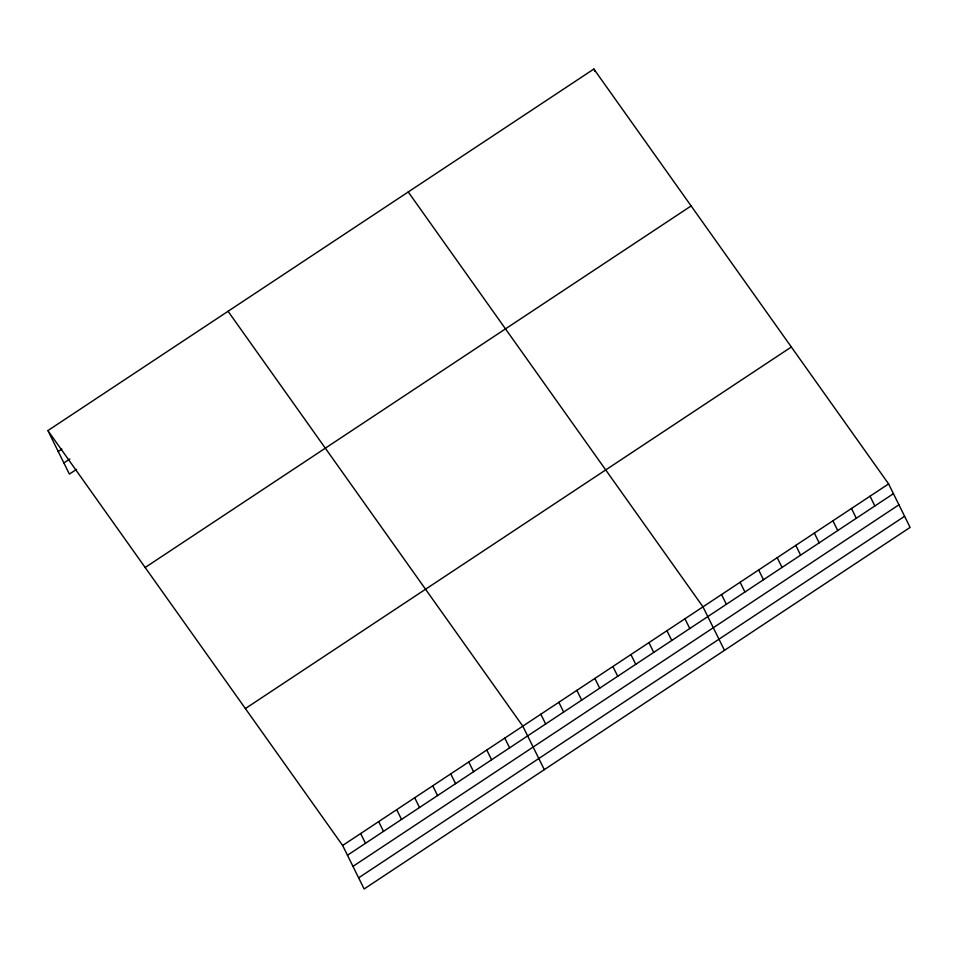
<?xml version="1.0" encoding="UTF-8"?>
<svg xmlns="http://www.w3.org/2000/svg" width="958" height="958" viewBox="0 0 958 958"><rect width="100%" height="100%" fill="white"/><g stroke="black" fill="none" stroke-linecap="round" stroke-linejoin="round"><path stroke-width="1.44" d="M47.9 430.585L593.864 69.036L888.605 483.91L910.1 527.415L364.136 888.964L342.641 845.471L47.9 430.585L69.395 474.09L76.604 469.312M58.222 451.481L61.827 449.098M63.899 462.954L69.898 458.978M145.161 567.495L691.125 205.946M245.38 708.561L791.332 347M342.641 845.471L888.605 483.91M347.467 855.231L893.431 493.669M352.975 866.367L898.927 504.806M358.639 877.839L904.591 516.278M408.228 191.959L702.98 606.845L724.476 650.338M228.064 311.278L522.817 726.152L544.312 769.657M870.044 496.208L874.858 505.968M851.482 508.494L856.296 518.254M832.909 520.793L837.735 530.552M593.864 69.036L595.062 71.467M814.348 533.091L819.174 542.839M795.787 545.377L800.613 555.137M777.225 557.676L782.051 567.423M758.664 569.962L763.49 579.722M740.103 582.26L744.929 592.02M721.542 594.547L726.368 604.306M684.958 618.772L689.784 628.532M666.948 630.711L671.762 640.459M648.925 642.638L653.751 652.398M630.915 654.565L635.729 664.325M612.892 666.505L617.718 676.252M594.882 678.432L599.696 688.191M576.86 690.359L581.686 700.118M558.849 702.298L563.663 712.057M540.827 714.225L545.653 723.985M504.794 738.091L509.62 747.851M486.772 750.018L491.598 759.778M468.761 761.945L473.587 771.705M450.739 773.884L455.565 783.644M432.729 785.811L437.555 795.571M414.706 797.751L419.532 807.498M396.696 809.678L401.522 819.437M378.673 821.605L383.499 831.364M360.663 833.544L365.489 843.291"/></g></svg>
